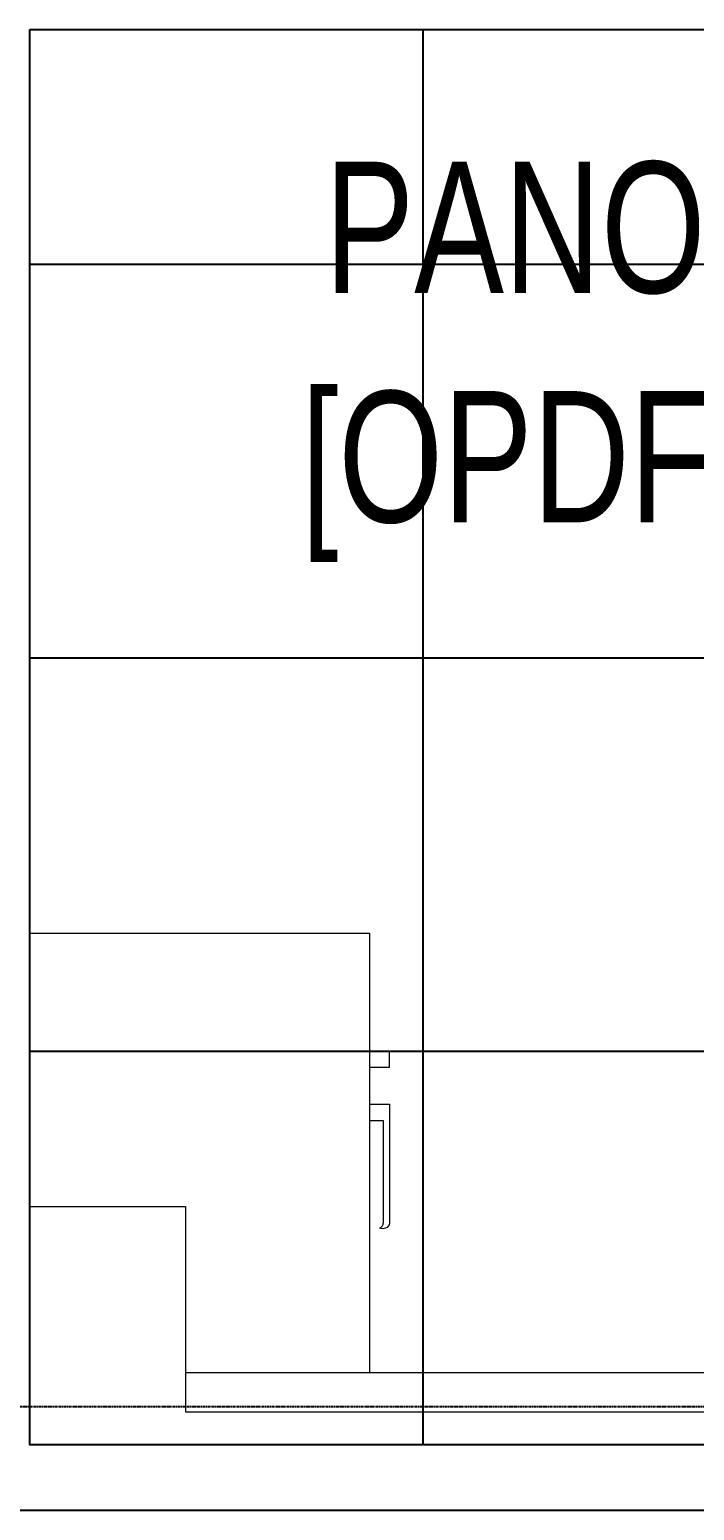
# Model space of a CAD drawing. Extents: x -178977 to 231842, y -29287 to 19916.
# Drawn here: x 19215 to 20229, y -910 to 1348 of the extents above; entities that cross this region are included whole.
import ezdxf

# ---------------------------------------------------------------- set-up
doc = ezdxf.new("R2010")
doc.units = 0
doc.header["$LTSCALE"] = 0.25
doc.linetypes.add('DASHDOT', pattern=[25.4, 12.7, -6.35, 0, -6.35])
doc.linetypes.add('HIDDEN', pattern=[9.525, 6.35, -3.175])
for name, color, linetype, lineweight in [('01-First Floor-FUR$0$72_EGR_BASE_TEXT', 252, 'Continuous', 5), ('01-First Floor-FUR$0$LOADING', 253, 'Continuous', 5), ('01-First Floor-FUR$0$Walls', 251, 'Continuous', 5), ('E-LITE-CLNG-CNDT', 6, 'DASHDOT', 35), ('E-POWR-FLOR-CNDT', 6, 'HIDDEN', 25)]:
    doc.layers.add(name, color=color, linetype=linetype, lineweight=lineweight)
doc.layers.add('01-First Floor-FUR$0$FALSE CEILING', color=251, linetype='Continuous')
doc.styles.add('01-First Floor-FUR$0$X3G_ENTITY_9EC9', font='swisscl.ttf', dxfattribs={"height": 0.2})
doc.styles.add('01-First Floor-FUR$0$X3G_ENTITY_9F38', font='swisscl.ttf', dxfattribs={"height": 0.2})

# ---------------------------------------------------------------- blocks, each defined once
blk = doc.blocks.new('01-First Floor-FUR$0$DE13269-P')
for p, q in [((-0.5776, -0.3135), (-0.5776, 0)), ((-0.5776, 0), (0.5776, 0)), ((-0.5776, -0.06), (0.5552, -0.06)), ((-0.2966, -0.06), (-0.2966, -0.73)), ((-0.2766, -0.4445), (-0.2766, -0.288)), ((-0.2666, -0.4695), (-0.2666, -0.288)), ((-0.8154, -0.3135), (-0.5776, -0.3135)), ((-0.8154, -0.3135), (-0.8154, -0.73)), ((-0.2966, -0.4445), (-0.2766, -0.4445)), ((-0.2966, -0.4695), (-0.2666, -0.4695)), ((-0.2966, -0.5258), (-0.2666, -0.5258)), ((-0.2666, -0.5258), (-0.2666, -0.5508)), ((-0.2966, -0.5508), (-0.2666, -0.5508)), ((-0.8154, -0.73), (-0.2966, -0.73))]:
    blk.add_line(p, q)
for centre, radius, start, end in [((-0.2773, -0.2927), 0.0132, 69.2226, 110.7774), ((-0.2849, -0.2881), 0.00829, 0.351, 70.0784), ((-0.276, -0.2892), 0.00952, 7.0004, 69.2226)]:
    blk.add_arc(centre, radius, start, end)
blk = doc.blocks.new('01-First Floor-FUR$0$D.131.54.60')
at = {"layer": '01-First Floor-FUR$0$LOADING', "xscale": -1000, "yscale": 1000, "zscale": 1000, "rotation": 270}
blk.add_blockref('01-First Floor-FUR$0$DE13269-P', (11800.9, 3000.6), dxfattribs=at)
blk = doc.blocks.new('01-First Floor-FUR')
at = {"layer": '01-First Floor-FUR$0$FALSE CEILING', "linetype": 'Continuous'}
for p, q in [((19815.6, -810), (19815.6, 1347.6)), ((19215.6, 990), (23215.6, 990)), ((19215.6, 390), (23215.6, 390)), ((19215.6, -210), (23215.6, -210))]:
    blk.add_line(p, q, dxfattribs=at)
at = {"layer": '01-First Floor-FUR$0$FALSE CEILING'}
blk.add_lwpolyline([(19215.6, 1347.6), (23215.6, 1347.6), (23215.6, -810), (19215.6, -810)], close=True, dxfattribs=at)
blk.add_lwpolyline([(48976, -910), (8296.4, -910), (8296.4, -2710), (48976, -2710), (48976, -910)], dxfattribs=at)
at = {"layer": '01-First Floor-FUR$0$Walls'}
for p, q in [((19215.6, -810), (19215.6, 1347.6)), ((23215.6, 1347.6, 0), (19215.6, 1347.6, 0)), ((23215.6, -810), (19215.6, -810)), ((23315.6, -910), (16176, -910))]:
    blk.add_line(p, q, dxfattribs=at)
at = {"layer": '01-First Floor-FUR$0$LOADING', "rotation": 270}
blk.add_blockref('01-First Floor-FUR$0$D.131.54.60', (17030.3, 11040.9, -0.1), dxfattribs=at)
at = {"layer": '01-First Floor-FUR$0$72_EGR_BASE_TEXT', "char_height": 200, "attachment_point": 2}
for s, insert, style in [('PANORAMIC XRAY', (20593.5, 1146.2, 0), '01-First Floor-FUR$0$X3G_ENTITY_9EC9'), ('[OPDF58]', (20085, 796.5), '01-First Floor-FUR$0$X3G_ENTITY_9F38')]:
    blk.add_mtext(s, dxfattribs=dict(at, insert=insert, style=style))

msp = doc.modelspace()

# ---------------------------------------------------------------- linework, layer by layer
at = {"layer": 'E-POWR-FLOR-CNDT', "elevation": -0.1}
msp.add_lwpolyline([(20623.9, -752), (19139.7, -752, -0.414214), (19039.7, -652), (19039.7, 2052.3)], format="xyb", dxfattribs=at)

# ---------------------------------------------------------------- block references
at = {"layer": 'E-LITE-CLNG-CNDT'}
msp.add_blockref('01-First Floor-FUR', (0, 0), dxfattribs=at)

doc.saveas('drawing.dxf')
